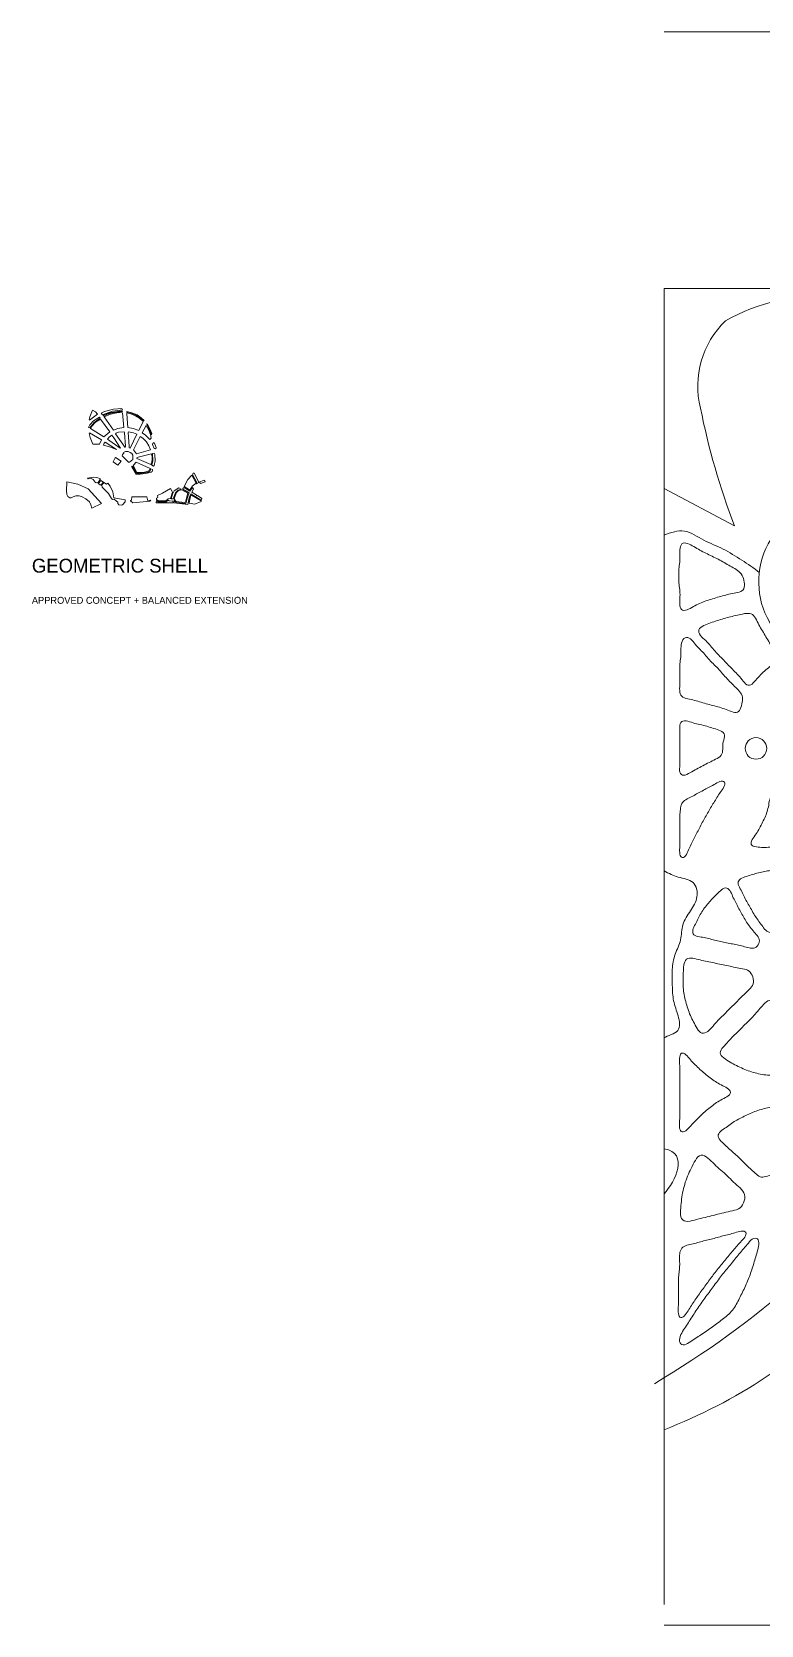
# Model space of a CAD drawing. Header units: inches. Extents: x 36 to 189, y -75 to 56.
# Drawn here: x 128 to 149.05, y -74.69 to -28.69 of the extents above; entities that cross this region are included whole.
import ezdxf

# ---------------------------------------------------------------- set-up
doc = ezdxf.new("R2010")
doc.units = ezdxf.units.IN
for name, color, linetype, lineweight in [('01_ORIGINAL_CAD', 7, 'Continuous', 20), ('10_EXTENSION_MASSES', 7, 'Continuous', 15), ('11_NODAL_COURTS', 7, 'Continuous', 15), ('12_OPTION_LABEL', 7, 'Continuous', 15), ('13_CONCEPT_ICON', 7, 'Continuous', 15), ('15_NEIGHBOURHOOD_CIRCULATION', 7, 'Continuous', 13)]:
    doc.layers.add(name, color=color, linetype=linetype, lineweight=lineweight)

# ---------------------------------------------------------------- blocks, each defined once
blk = doc.blocks.new('OPTION_06_WAVES')
at = {"layer": '01_ORIGINAL_CAD'}
blk.add_line((71.442, 17.312), (36.248, 17.312), dxfattribs=at)
blk = doc.blocks.new('CONCEPT_ICON_08_GEOMETRIC_SHELL')
at = {"layer": '13_CONCEPT_ICON'}
for points in [[(51.07, 45.43), (52.22, 45.53), (52.29, 45.32), (50.93, 45.16), (49.58, 44.68), (49.41, 44.88), (49.82, 45.1)], [(49.14, 44.35), (49.24, 44.22), (48.43, 43.62), (47.85, 42.9), (47.68, 42.93), (47.87, 43.31), (48.36, 43.84)], [(48.23, 45.29), (48.61, 45.07), (48.87, 44.75), (47.8, 43.93), (47.76, 44.04), (47.84, 44.39)], [(49.3, 44.09), (50.55, 42.35), (49.73, 41.67), (47.95, 42.79), (48.13, 43.12), (48.63, 43.65)], [(51.89, 45.18), (52.25, 45.18), (52.29, 45.11), (50.93, 44.95), (50.23, 44.73), (49.73, 44.49), (49.64, 44.53), (49.74, 44.65), (50.51, 44.94)], [(51.76, 44.97), (52.29, 44.94), (52.46, 42.93), (51.67, 42.8), (51.05, 42.58), (49.78, 44.4), (50.64, 44.75)], [(52.9, 44.92), (53.42, 44.81), (54.06, 44.54), (54.61, 44.19), (55.08, 43.77), (54.5, 42.53), (53.72, 42.8), (53.02, 42.93), (52.86, 44.78)], [(52.87, 45.1), (53.58, 44.94), (54.27, 44.65), (54.85, 44.25), (55.22, 43.88), (55.11, 43.88), (54.74, 44.22), (54.17, 44.6), (53.24, 44.97), (52.87, 45.03)], [(55.54, 43.42), (55.67, 43.37), (56.02, 42.75), (56.26, 42.11), (56.24, 41.92), (55.99, 42.58)], [(47.82, 42.23), (49.44, 41.25), (49.14, 40.65), (48.27, 40.69), (47.9, 41.58), (47.76, 42.14)], [(50.82, 41.88), (51.11, 41.54), (52.04, 40.14), (51.95, 40.14), (50.23, 41.34), (50.46, 41.64)], [(51.74, 42.29), (52.51, 42.37), (52.54, 42.21), (52.7, 40.39), (52.66, 40.2), (51.35, 42.09), (51.42, 42.18)], [(53.09, 42.37), (53.77, 42.23), (54.24, 42.03), (53.33, 40.12), (53.21, 40.17), (53.18, 40.4), (53.05, 42.25)], [(54.71, 41.72), (55.07, 41.48), (55.54, 40.98), (55.89, 40.45), (56.1, 39.88), (54.18, 39.34), (53.79, 39.91)], [(55.49, 43.2), (55.88, 42.57), (56.1, 41.98), (56.18, 41.51), (56.01, 41.31), (55.41, 41.91), (54.96, 42.23)], [(49.92, 40.95), (50.72, 40.46), (51.48, 39.93), (50.52, 40.33), (49.7, 40.54), (49.78, 40.82)], [(52.7, 39.66), (53.08, 39.66), (53.35, 39.55), (53.55, 39.4), (53.69, 39.16), (53.69, 38.6), (53.25, 38.24), (53.1, 38.24), (52.26, 39.09), (52.31, 39.26), (52.49, 39.45), (52.44, 39.53)], [(56.22, 39.36), (56.31, 38.97), (56.32, 38.53), (56.24, 38.02), (56.14, 37.89), (54.25, 38.72), (54.25, 38.83), (54.42, 38.91)], [(56.51, 37.7), (56.29, 37.81), (56.43, 38.41), (56.37, 39.42), (56.59, 39.47), (56.69, 39.27), (56.71, 38.42), (56.58, 37.75)], [(56.58, 40.92), (56.87, 40.2), (56.87, 40.14), (56.72, 40.04), (56.61, 40.06), (56.39, 40.62), (56.42, 40.77)], [(51.36, 38.85), (52.1, 38.34), (51.65, 37.83), (51.04, 38.26), (51.27, 38.81)], [(53.67, 37.7), (54.14, 36.79), (54.31, 36.68), (54.96, 36.71), (55.78, 36.87), (56.03, 37.06), (56.15, 37.32), (56.35, 37.24), (56.37, 37.13), (56.32, 36.97), (56.17, 36.87), (55.48, 36.68), (54.71, 36.57), (54.14, 36.57), (53.56, 37.61), (53.56, 37.67)], [(54.14, 38.21), (56.03, 37.38), (55.92, 37.1), (55.74, 36.98), (55.16, 36.84), (54.25, 36.82), (53.8, 37.69), (53.8, 37.81)], [(48.13, 31.96), (47.99, 32.43), (47.78, 32.81), (47.32, 33.24), (46.79, 33.53), (46.39, 33.64), (45.93, 33.64), (45.56, 33.53), (45.29, 33.37), (45.14, 33.37), (44.86, 33.55), (44.73, 33.82), (44.67, 34.33), (44.72, 35.56), (46.2, 35.25), (47.6, 34.6), (49.45, 32.6)], [(49.31, 35.97), (49, 35.47), (48.72, 35.42), (48.55, 35.51), (48.3, 35.87), (47.92, 36.03), (47.6, 35.95), (47.51, 36.03), (48.28, 36.17), (48.81, 36.12)], [(49.35, 35.71), (50.12, 35.23), (50.28, 35.35), (50.61, 34.95), (50.97, 34.21), (51.12, 33.37), (52.64, 33.09), (52.64, 32.84), (52.3, 32.44), (52.14, 32.36), (51.81, 32.41), (51.66, 32.62), (51.66, 32.78), (51.49, 32.94), (51.14, 33.19), (50.93, 33.16), (50.81, 33.26), (50.38, 33.96), (49.53, 34.84), (49.5, 35.13), (49.74, 35.41), (49.67, 35.44), (49.35, 35.09), (49, 35.31)], [(59.93, 34.75), (60.25, 34.56), (59.86, 34.43), (59.51, 34.07), (59.2, 33.22), (58.93, 33.25), (59.09, 33.85), (59.33, 34.33)], [(61.95, 34.53), (61.71, 34.14), (62.3, 33.79), (62.38, 33.63), (62.5, 33.67), (63.09, 33.3), (63.04, 33.12), (62.9, 33.12), (61.59, 33.9), (61.34, 33.35), (61.19, 32.45), (59.25, 32.69), (59.31, 33.05), (59.44, 32.85), (59.58, 32.76), (60.92, 32.61), (61.11, 33.42), (61.34, 34.04), (60.51, 34.54), (60.49, 34.62), (60.66, 34.78), (61.46, 34.3), (61.83, 34.8)], [(61.72, 36.44), (62.29, 35.37), (61.77, 34.98), (61.78, 34.9), (61.47, 34.49), (61.39, 34.46), (60.68, 34.92), (61.18, 35.86)], [(61.91, 36.74), (62.03, 36.72), (62.67, 35.51), (63.46, 35.77), (63.52, 35.53), (62.9, 35.3), (62.77, 35.5), (62.37, 35.29), (62.46, 35.39), (61.82, 36.54)], [(55.6, 33.51), (55.74, 32.95), (56.14, 33.07), (55.99, 32.9), (53.69, 32.71), (53.36, 32.95), (53.36, 33.03), (53.51, 33.06), (53.55, 33.51)], [(58.51, 33.04), (58.65, 32.95), (59.12, 32.92), (59.17, 32.71), (56.89, 32.71), (56.92, 33), (57.13, 32.84), (58.23, 32.84)], [(59.03, 34.22), (59.11, 34.13), (58.82, 33.28), (58.48, 33.22), (58.19, 32.95), (57.17, 32.95), (56.91, 33.16), (56.91, 33.33), (57.1, 33.42), (57.04, 33.7), (57.75, 34), (58.8, 34.62)], [(60.35, 34.48), (61.18, 34.01), (60.87, 32.79), (60.74, 32.74), (59.59, 32.87), (59.33, 33.17), (59.43, 33.66), (59.65, 34.09), (59.9, 34.35)], [(61.67, 33.73), (62.99, 32.95), (62.99, 32.87), (62.12, 32.53), (61.36, 32.66), (61.48, 33.39), (61.58, 33.69)]]:
    blk.add_lwpolyline(points, close=True, dxfattribs=at)
blk = doc.blocks.new('OPTION_08_GEOMETRIC_SHELL')
at = {"layer": '13_CONCEPT_ICON', "xscale": 0.2122713519913347, "yscale": 0.2122713519913347, "zscale": 0.2122713519913347}
blk.add_blockref('CONCEPT_ICON_08_GEOMETRIC_SHELL', (64.517, 42.775), dxfattribs=at)
at = {"layer": '12_OPTION_LABEL'}
for s, height, p in [('GEOMETRIC SHELL', 0.4, (73, 47.7)), ('APPROVED CONCEPT + BALANCED EXTENSION', 0.2, (73, 46.8))]:
    blk.add_text(s, height=height, dxfattribs=at).set_placement(p)
blk = doc.blocks.new('OPTION_09_LOTUS')
at = {"layer": '01_ORIGINAL_CAD'}
for p, q in [((36.248, 17.906), (36.248, 55.9)), ((36.248, 55.9), (71.442, 55.9)), ((71.442, 17.312), (36.248, 17.312))]:
    blk.add_line(p, q, dxfattribs=at)
blk.add_lwpolyline([(38.284, 49.049), (36.248, 50.129)], dxfattribs=at)
blk.add_lwpolyline([(53.65, 30.945), (50.4, 30.004), (48.095, 29.84), (45.427, 29.473), (42.376, 26.597), (41.758, 26.597, -0.10797), (36.248, 22.954)], format="xyb", dxfattribs=at)
for centre, radius, start, end in [((40.658, 50.423), 5.252, 85.2142, 120.0956), ((39.813, 53.089), 2.593, 133.6015, 194.2753), ((57.911, 56.571), 21.019, 191.3089, 200.9684), ((41.312, 47.434), 2.33, 105.2161, 220.7715), ((22.02, 47.825), 27.364, 300.648, 321.9453)]:
    blk.add_arc(centre, radius, start, end, dxfattribs=at)
at = {"layer": '10_EXTENSION_MASSES'}
for points, knots in [([(36.912, 46.624), (36.85, 46.603), (36.788, 46.6), (36.752, 46.633), (36.716, 46.666), (36.705, 46.734), (36.703, 46.804), (36.701, 46.874), (36.708, 46.944), (36.709, 47.012), (36.711, 47.08), (36.707, 47.145), (36.7, 47.209), (36.693, 47.274), (36.682, 47.339), (36.677, 47.405), (36.671, 47.471), (36.671, 47.538), (36.671, 47.604), (36.671, 47.671), (36.672, 47.738), (36.678, 47.804), (36.684, 47.869), (36.695, 47.934), (36.702, 47.999), (36.708, 48.063), (36.709, 48.129), (36.707, 48.198), (36.705, 48.266), (36.7, 48.339), (36.711, 48.405), (36.722, 48.47), (36.75, 48.529), (36.796, 48.549), (36.843, 48.569), (36.908, 48.551), (36.971, 48.524), (37.034, 48.496), (37.095, 48.46), (37.153, 48.426), (37.211, 48.391), (37.266, 48.358), (37.324, 48.327), (37.382, 48.296), (37.442, 48.268), (37.501, 48.238), (37.561, 48.209), (37.62, 48.179), (37.68, 48.15), (37.739, 48.121), (37.799, 48.093), (37.857, 48.062), (37.915, 48.031), (37.972, 47.997), (38.029, 47.964), (38.086, 47.93), (38.143, 47.898), (38.201, 47.866), (38.259, 47.834), (38.319, 47.802), (38.371, 47.763), (38.423, 47.724), (38.467, 47.677), (38.5, 47.62), (38.532, 47.563), (38.551, 47.496), (38.562, 47.426), (38.573, 47.357), (38.576, 47.286), (38.552, 47.235), (38.528, 47.184), (38.478, 47.153), (38.418, 47.134), (38.357, 47.115), (38.287, 47.108), (38.22, 47.096), (38.154, 47.084), (38.091, 47.069), (38.028, 47.052), (37.965, 47.036), (37.902, 47.02), (37.839, 47.001), (37.775, 46.982), (37.712, 46.962), (37.649, 46.942), (37.585, 46.922), (37.521, 46.903), (37.458, 46.882), (37.395, 46.86), (37.334, 46.836), (37.274, 46.809), (37.215, 46.783), (37.157, 46.753), (37.096, 46.719), (37.036, 46.685), (36.974, 46.646), (36.912, 46.624)], [0, 0, 0, 0, 0.03125, 0.03125, 0.03125, 0.0625, 0.0625, 0.0625, 0.09375, 0.09375, 0.09375, 0.125, 0.125, 0.125, 0.15625, 0.15625, 0.15625, 0.1875, 0.1875, 0.1875, 0.21875, 0.21875, 0.21875, 0.25, 0.25, 0.25, 0.28125, 0.28125, 0.28125, 0.3125, 0.3125, 0.3125, 0.34375, 0.34375, 0.34375, 0.375, 0.375, 0.375, 0.40625, 0.40625, 0.40625, 0.4375, 0.4375, 0.4375, 0.46875, 0.46875, 0.46875, 0.5, 0.5, 0.5, 0.53125, 0.53125, 0.53125, 0.5625, 0.5625, 0.5625, 0.59375, 0.59375, 0.59375, 0.625, 0.625, 0.625, 0.65625, 0.65625, 0.65625, 0.6875, 0.6875, 0.6875, 0.71875, 0.71875, 0.71875, 0.75, 0.75, 0.75, 0.78125, 0.78125, 0.78125, 0.8125, 0.8125, 0.8125, 0.84375, 0.84375, 0.84375, 0.875, 0.875, 0.875, 0.90625, 0.90625, 0.90625, 0.9375, 0.9375, 0.9375, 0.96875, 0.96875, 0.96875, 1, 1, 1, 1]), ([(37.273, 45.928), (37.243, 45.983), (37.242, 46.041), (37.275, 46.087), (37.309, 46.133), (37.377, 46.166), (37.443, 46.194), (37.51, 46.221), (37.575, 46.243), (37.639, 46.265), (37.702, 46.287), (37.764, 46.309), (37.828, 46.33), (37.892, 46.351), (37.957, 46.369), (38.023, 46.387), (38.088, 46.405), (38.153, 46.422), (38.219, 46.437), (38.284, 46.452), (38.349, 46.466), (38.416, 46.482), (38.483, 46.497), (38.552, 46.515), (38.618, 46.522), (38.685, 46.528), (38.749, 46.524), (38.799, 46.491), (38.849, 46.458), (38.884, 46.396), (38.917, 46.334), (38.949, 46.272), (38.979, 46.209), (39.012, 46.149), (39.045, 46.089), (39.08, 46.032), (39.115, 45.975), (39.149, 45.917), (39.183, 45.859), (39.217, 45.801), (39.252, 45.742), (39.286, 45.685), (39.323, 45.627), (39.359, 45.57), (39.398, 45.513), (39.432, 45.453), (39.466, 45.392), (39.495, 45.327), (39.495, 45.265), (39.495, 45.202), (39.465, 45.142), (39.421, 45.091), (39.377, 45.039), (39.319, 44.997), (39.265, 44.954), (39.21, 44.911), (39.159, 44.867), (39.11, 44.821), (39.061, 44.775), (39.013, 44.728), (38.966, 44.674), (38.919, 44.621), (38.873, 44.561), (38.825, 44.515), (38.777, 44.469), (38.727, 44.436), (38.678, 44.447), (38.628, 44.458), (38.58, 44.512), (38.534, 44.567), (38.488, 44.622), (38.444, 44.678), (38.399, 44.73), (38.353, 44.781), (38.304, 44.828), (38.256, 44.876), (38.208, 44.925), (38.161, 44.974), (38.113, 45.023), (38.065, 45.073), (38.018, 45.122), (37.97, 45.171), (37.923, 45.221), (37.875, 45.27), (37.827, 45.318), (37.779, 45.367), (37.731, 45.416), (37.686, 45.468), (37.641, 45.519), (37.6, 45.573), (37.556, 45.624), (37.512, 45.675), (37.465, 45.723), (37.413, 45.773), (37.36, 45.822), (37.302, 45.873), (37.273, 45.928)], [0, 0, 0, 0, 0.03125, 0.03125, 0.03125, 0.0625, 0.0625, 0.0625, 0.09375, 0.09375, 0.09375, 0.125, 0.125, 0.125, 0.15625, 0.15625, 0.15625, 0.1875, 0.1875, 0.1875, 0.21875, 0.21875, 0.21875, 0.25, 0.25, 0.25, 0.28125, 0.28125, 0.28125, 0.3125, 0.3125, 0.3125, 0.34375, 0.34375, 0.34375, 0.375, 0.375, 0.375, 0.40625, 0.40625, 0.40625, 0.4375, 0.4375, 0.4375, 0.46875, 0.46875, 0.46875, 0.5, 0.5, 0.5, 0.53125, 0.53125, 0.53125, 0.5625, 0.5625, 0.5625, 0.59375, 0.59375, 0.59375, 0.625, 0.625, 0.625, 0.65625, 0.65625, 0.65625, 0.6875, 0.6875, 0.6875, 0.71875, 0.71875, 0.71875, 0.75, 0.75, 0.75, 0.78125, 0.78125, 0.78125, 0.8125, 0.8125, 0.8125, 0.84375, 0.84375, 0.84375, 0.875, 0.875, 0.875, 0.90625, 0.90625, 0.90625, 0.9375, 0.9375, 0.9375, 0.96875, 0.96875, 0.96875, 1, 1, 1, 1]), ([(36.753, 45.667), (36.77, 45.734), (36.809, 45.797), (36.858, 45.82), (36.907, 45.843), (36.966, 45.826), (37.017, 45.787), (37.067, 45.747), (37.107, 45.685), (37.151, 45.63), (37.195, 45.575), (37.241, 45.528), (37.288, 45.481), (37.335, 45.433), (37.382, 45.385), (37.426, 45.335), (37.471, 45.285), (37.512, 45.232), (37.557, 45.182), (37.601, 45.133), (37.65, 45.085), (37.698, 45.038), (37.747, 44.991), (37.795, 44.945), (37.841, 44.895), (37.886, 44.846), (37.928, 44.794), (37.972, 44.743), (38.015, 44.692), (38.06, 44.643), (38.107, 44.594), (38.154, 44.546), (38.202, 44.5), (38.251, 44.452), (38.299, 44.405), (38.347, 44.357), (38.394, 44.307), (38.44, 44.256), (38.484, 44.204), (38.504, 44.147), (38.524, 44.09), (38.519, 44.028), (38.508, 43.96), (38.496, 43.892), (38.478, 43.818), (38.45, 43.761), (38.422, 43.704), (38.384, 43.665), (38.331, 43.659), (38.277, 43.653), (38.208, 43.679), (38.142, 43.706), (38.075, 43.732), (38.011, 43.757), (37.948, 43.78), (37.884, 43.802), (37.821, 43.822), (37.757, 43.839), (37.692, 43.856), (37.627, 43.871), (37.563, 43.888), (37.498, 43.905), (37.434, 43.923), (37.37, 43.943), (37.307, 43.962), (37.243, 43.982), (37.179, 43.999), (37.114, 44.017), (37.049, 44.032), (36.982, 44.045), (36.914, 44.059), (36.844, 44.07), (36.794, 44.103), (36.745, 44.135), (36.716, 44.187), (36.705, 44.25), (36.694, 44.313), (36.701, 44.386), (36.704, 44.456), (36.707, 44.525), (36.708, 44.592), (36.708, 44.659), (36.707, 44.726), (36.707, 44.793), (36.705, 44.861), (36.704, 44.928), (36.703, 44.996), (36.708, 45.063), (36.712, 45.13), (36.722, 45.195), (36.729, 45.261), (36.735, 45.327), (36.738, 45.393), (36.738, 45.461), (36.738, 45.53), (36.735, 45.601), (36.753, 45.667)], [0, 0, 0, 0, 0.03125, 0.03125, 0.03125, 0.0625, 0.0625, 0.0625, 0.09375, 0.09375, 0.09375, 0.125, 0.125, 0.125, 0.15625, 0.15625, 0.15625, 0.1875, 0.1875, 0.1875, 0.21875, 0.21875, 0.21875, 0.25, 0.25, 0.25, 0.28125, 0.28125, 0.28125, 0.3125, 0.3125, 0.3125, 0.34375, 0.34375, 0.34375, 0.375, 0.375, 0.375, 0.40625, 0.40625, 0.40625, 0.4375, 0.4375, 0.4375, 0.46875, 0.46875, 0.46875, 0.5, 0.5, 0.5, 0.53125, 0.53125, 0.53125, 0.5625, 0.5625, 0.5625, 0.59375, 0.59375, 0.59375, 0.625, 0.625, 0.625, 0.65625, 0.65625, 0.65625, 0.6875, 0.6875, 0.6875, 0.71875, 0.71875, 0.71875, 0.75, 0.75, 0.75, 0.78125, 0.78125, 0.78125, 0.8125, 0.8125, 0.8125, 0.84375, 0.84375, 0.84375, 0.875, 0.875, 0.875, 0.90625, 0.90625, 0.90625, 0.9375, 0.9375, 0.9375, 0.96875, 0.96875, 0.96875, 1, 1, 1, 1]), ([(37.008, 41.925), (36.943, 41.889), (36.873, 41.851), (36.818, 41.849), (36.763, 41.847), (36.724, 41.881), (36.708, 41.938), (36.691, 41.996), (36.699, 42.076), (36.703, 42.149), (36.706, 42.223), (36.707, 42.29), (36.706, 42.358), (36.706, 42.425), (36.706, 42.494), (36.705, 42.562), (36.705, 42.631), (36.705, 42.7), (36.706, 42.768), (36.706, 42.837), (36.708, 42.904), (36.706, 42.973), (36.705, 43.042), (36.702, 43.112), (36.7, 43.185), (36.699, 43.258), (36.7, 43.334), (36.73, 43.376), (36.761, 43.418), (36.821, 43.426), (36.887, 43.417), (36.952, 43.408), (37.023, 43.383), (37.09, 43.362), (37.157, 43.342), (37.221, 43.327), (37.286, 43.312), (37.351, 43.297), (37.417, 43.282), (37.482, 43.263), (37.546, 43.244), (37.61, 43.221), (37.678, 43.201), (37.747, 43.181), (37.82, 43.164), (37.88, 43.135), (37.939, 43.106), (37.984, 43.065), (37.992, 43.01), (38, 42.955), (37.971, 42.885), (37.958, 42.815), (37.944, 42.745), (37.946, 42.673), (37.943, 42.606), (37.94, 42.538), (37.932, 42.474), (37.896, 42.426), (37.861, 42.377), (37.798, 42.345), (37.735, 42.313), (37.673, 42.281), (37.611, 42.249), (37.55, 42.218), (37.489, 42.187), (37.427, 42.157), (37.367, 42.125), (37.307, 42.094), (37.248, 42.061), (37.19, 42.028), (37.131, 41.995), (37.072, 41.961), (37.008, 41.925)], [0, 0, 0, 0, 0.041667, 0.041667, 0.041667, 0.083333, 0.083333, 0.083333, 0.125, 0.125, 0.125, 0.166667, 0.166667, 0.166667, 0.208333, 0.208333, 0.208333, 0.25, 0.25, 0.25, 0.291667, 0.291667, 0.291667, 0.333333, 0.333333, 0.333333, 0.375, 0.375, 0.375, 0.416667, 0.416667, 0.416667, 0.458333, 0.458333, 0.458333, 0.5, 0.5, 0.5, 0.541667, 0.541667, 0.541667, 0.583333, 0.583333, 0.583333, 0.625, 0.625, 0.625, 0.666667, 0.666667, 0.666667, 0.708333, 0.708333, 0.708333, 0.75, 0.75, 0.75, 0.791667, 0.791667, 0.791667, 0.833333, 0.833333, 0.833333, 0.875, 0.875, 0.875, 0.916667, 0.916667, 0.916667, 0.958333, 0.958333, 0.958333, 1, 1, 1, 1]), ([(36.843, 39.497), (36.805, 39.466), (36.759, 39.465), (36.732, 39.499), (36.706, 39.532), (36.7, 39.599), (36.699, 39.663), (36.698, 39.727), (36.702, 39.788), (36.704, 39.847), (36.706, 39.906), (36.705, 39.964), (36.705, 40.023), (36.704, 40.081), (36.704, 40.14), (36.704, 40.199), (36.705, 40.259), (36.705, 40.318), (36.705, 40.377), (36.704, 40.436), (36.704, 40.495), (36.704, 40.553), (36.704, 40.612), (36.705, 40.671), (36.708, 40.729), (36.712, 40.788), (36.718, 40.847), (36.728, 40.905), (36.737, 40.964), (36.75, 41.021), (36.782, 41.064), (36.813, 41.107), (36.864, 41.136), (36.917, 41.164), (36.969, 41.191), (37.023, 41.217), (37.075, 41.245), (37.127, 41.274), (37.177, 41.305), (37.228, 41.333), (37.279, 41.361), (37.332, 41.387), (37.383, 41.415), (37.435, 41.443), (37.484, 41.472), (37.535, 41.499), (37.586, 41.526), (37.638, 41.55), (37.692, 41.58), (37.746, 41.61), (37.802, 41.646), (37.858, 41.665), (37.913, 41.683), (37.969, 41.683), (37.99, 41.654), (38.012, 41.625), (38, 41.567), (37.974, 41.512), (37.948, 41.457), (37.909, 41.406), (37.873, 41.356), (37.838, 41.306), (37.807, 41.257), (37.776, 41.208), (37.746, 41.158), (37.715, 41.108), (37.684, 41.058), (37.654, 41.007), (37.624, 40.956), (37.594, 40.905), (37.565, 40.854), (37.535, 40.803), (37.506, 40.752), (37.476, 40.701), (37.446, 40.65), (37.417, 40.599), (37.388, 40.547), (37.36, 40.495), (37.333, 40.443), (37.305, 40.391), (37.278, 40.339), (37.25, 40.287), (37.222, 40.235), (37.195, 40.183), (37.167, 40.131), (37.14, 40.078), (37.113, 40.026), (37.086, 39.973), (37.06, 39.921), (37.034, 39.869), (37.01, 39.815), (36.986, 39.762), (36.963, 39.708), (36.936, 39.65), (36.91, 39.591), (36.881, 39.529), (36.843, 39.497)], [0, 0, 0, 0, 0.03125, 0.03125, 0.03125, 0.0625, 0.0625, 0.0625, 0.09375, 0.09375, 0.09375, 0.125, 0.125, 0.125, 0.15625, 0.15625, 0.15625, 0.1875, 0.1875, 0.1875, 0.21875, 0.21875, 0.21875, 0.25, 0.25, 0.25, 0.28125, 0.28125, 0.28125, 0.3125, 0.3125, 0.3125, 0.34375, 0.34375, 0.34375, 0.375, 0.375, 0.375, 0.40625, 0.40625, 0.40625, 0.4375, 0.4375, 0.4375, 0.46875, 0.46875, 0.46875, 0.5, 0.5, 0.5, 0.53125, 0.53125, 0.53125, 0.5625, 0.5625, 0.5625, 0.59375, 0.59375, 0.59375, 0.625, 0.625, 0.625, 0.65625, 0.65625, 0.65625, 0.6875, 0.6875, 0.6875, 0.71875, 0.71875, 0.71875, 0.75, 0.75, 0.75, 0.78125, 0.78125, 0.78125, 0.8125, 0.8125, 0.8125, 0.84375, 0.84375, 0.84375, 0.875, 0.875, 0.875, 0.90625, 0.90625, 0.90625, 0.9375, 0.9375, 0.9375, 0.96875, 0.96875, 0.96875, 1, 1, 1, 1]), ([(38.964, 39.777), (38.896, 39.785), (38.824, 39.794), (38.788, 39.822), (38.752, 39.85), (38.751, 39.899), (38.774, 39.951), (38.797, 40.004), (38.844, 40.061), (38.882, 40.117), (38.921, 40.172), (38.951, 40.226), (38.981, 40.281), (39.011, 40.336), (39.04, 40.392), (39.07, 40.449), (39.1, 40.506), (39.13, 40.563), (39.156, 40.622), (39.182, 40.681), (39.204, 40.741), (39.222, 40.802), (39.241, 40.862), (39.257, 40.923), (39.269, 40.989), (39.281, 41.056), (39.29, 41.128), (39.315, 41.181), (39.341, 41.235), (39.382, 41.269), (39.427, 41.26), (39.471, 41.251), (39.518, 41.199), (39.563, 41.148), (39.608, 41.096), (39.651, 41.045), (39.695, 40.998), (39.739, 40.95), (39.784, 40.906), (39.831, 40.863), (39.878, 40.82), (39.926, 40.778), (39.976, 40.739), (40.026, 40.699), (40.078, 40.663), (40.132, 40.629), (40.185, 40.595), (40.241, 40.565), (40.297, 40.535), (40.354, 40.505), (40.411, 40.476), (40.469, 40.447), (40.526, 40.418), (40.582, 40.39), (40.641, 40.366), (40.7, 40.343), (40.76, 40.323), (40.827, 40.305), (40.893, 40.286), (40.965, 40.268), (41.004, 40.234), (41.043, 40.2), (41.049, 40.15), (41.018, 40.109), (40.988, 40.068), (40.92, 40.036), (40.855, 40.011), (40.791, 39.985), (40.728, 39.967), (40.667, 39.948), (40.605, 39.929), (40.545, 39.91), (40.484, 39.895), (40.423, 39.879), (40.361, 39.867), (40.298, 39.857), (40.236, 39.847), (40.173, 39.838), (40.11, 39.832), (40.047, 39.826), (39.983, 39.823), (39.92, 39.816), (39.857, 39.809), (39.795, 39.8), (39.731, 39.796), (39.668, 39.792), (39.603, 39.795), (39.539, 39.793), (39.474, 39.792), (39.411, 39.787), (39.348, 39.78), (39.285, 39.773), (39.223, 39.763), (39.16, 39.762), (39.097, 39.761), (39.032, 39.769), (38.964, 39.777)], [0, 0, 0, 0, 0.03125, 0.03125, 0.03125, 0.0625, 0.0625, 0.0625, 0.09375, 0.09375, 0.09375, 0.125, 0.125, 0.125, 0.15625, 0.15625, 0.15625, 0.1875, 0.1875, 0.1875, 0.21875, 0.21875, 0.21875, 0.25, 0.25, 0.25, 0.28125, 0.28125, 0.28125, 0.3125, 0.3125, 0.3125, 0.34375, 0.34375, 0.34375, 0.375, 0.375, 0.375, 0.40625, 0.40625, 0.40625, 0.4375, 0.4375, 0.4375, 0.46875, 0.46875, 0.46875, 0.5, 0.5, 0.5, 0.53125, 0.53125, 0.53125, 0.5625, 0.5625, 0.5625, 0.59375, 0.59375, 0.59375, 0.625, 0.625, 0.625, 0.65625, 0.65625, 0.65625, 0.6875, 0.6875, 0.6875, 0.71875, 0.71875, 0.71875, 0.75, 0.75, 0.75, 0.78125, 0.78125, 0.78125, 0.8125, 0.8125, 0.8125, 0.84375, 0.84375, 0.84375, 0.875, 0.875, 0.875, 0.90625, 0.90625, 0.90625, 0.9375, 0.9375, 0.9375, 0.96875, 0.96875, 0.96875, 1, 1, 1, 1]), ([(38.536, 38.408), (38.509, 38.463), (38.481, 38.517), (38.45, 38.573), (38.419, 38.629), (38.386, 38.687), (38.385, 38.737), (38.383, 38.787), (38.413, 38.828), (38.46, 38.859), (38.507, 38.89), (38.57, 38.909), (38.63, 38.928), (38.69, 38.948), (38.746, 38.967), (38.803, 38.984), (38.86, 39.001), (38.917, 39.017), (38.975, 39.032), (39.033, 39.047), (39.092, 39.06), (39.15, 39.072), (39.209, 39.083), (39.267, 39.093), (39.327, 39.101), (39.386, 39.108), (39.446, 39.113), (39.505, 39.12), (39.565, 39.126), (39.623, 39.135), (39.682, 39.141), (39.741, 39.148), (39.801, 39.153), (39.864, 39.152), (39.927, 39.151), (39.994, 39.146), (40.048, 39.126), (40.102, 39.106), (40.143, 39.072), (40.149, 39.026), (40.154, 38.981), (40.124, 38.923), (40.092, 38.868), (40.061, 38.813), (40.027, 38.76), (39.999, 38.707), (39.97, 38.654), (39.946, 38.599), (39.923, 38.545), (39.899, 38.49), (39.877, 38.435), (39.855, 38.378), (39.834, 38.322), (39.815, 38.264), (39.796, 38.207), (39.778, 38.149), (39.761, 38.091), (39.745, 38.034), (39.729, 37.976), (39.714, 37.919), (39.701, 37.861), (39.689, 37.802), (39.679, 37.743), (39.672, 37.683), (39.664, 37.622), (39.66, 37.559), (39.64, 37.508), (39.621, 37.456), (39.586, 37.416), (39.536, 37.382), (39.487, 37.349), (39.424, 37.322), (39.367, 37.314), (39.311, 37.306), (39.26, 37.315), (39.216, 37.347), (39.171, 37.378), (39.133, 37.43), (39.096, 37.48), (39.059, 37.531), (39.023, 37.579), (38.987, 37.628), (38.952, 37.676), (38.917, 37.726), (38.884, 37.776), (38.851, 37.827), (38.82, 37.878), (38.791, 37.931), (38.761, 37.983), (38.733, 38.037), (38.703, 38.089), (38.673, 38.142), (38.641, 38.193), (38.613, 38.246), (38.586, 38.299), (38.562, 38.354), (38.536, 38.408)], [0, 0, 0, 0, 0.03125, 0.03125, 0.03125, 0.0625, 0.0625, 0.0625, 0.09375, 0.09375, 0.09375, 0.125, 0.125, 0.125, 0.15625, 0.15625, 0.15625, 0.1875, 0.1875, 0.1875, 0.21875, 0.21875, 0.21875, 0.25, 0.25, 0.25, 0.28125, 0.28125, 0.28125, 0.3125, 0.3125, 0.3125, 0.34375, 0.34375, 0.34375, 0.375, 0.375, 0.375, 0.40625, 0.40625, 0.40625, 0.4375, 0.4375, 0.4375, 0.46875, 0.46875, 0.46875, 0.5, 0.5, 0.5, 0.53125, 0.53125, 0.53125, 0.5625, 0.5625, 0.5625, 0.59375, 0.59375, 0.59375, 0.625, 0.625, 0.625, 0.65625, 0.65625, 0.65625, 0.6875, 0.6875, 0.6875, 0.71875, 0.71875, 0.71875, 0.75, 0.75, 0.75, 0.78125, 0.78125, 0.78125, 0.8125, 0.8125, 0.8125, 0.84375, 0.84375, 0.84375, 0.875, 0.875, 0.875, 0.90625, 0.90625, 0.90625, 0.9375, 0.9375, 0.9375, 0.96875, 0.96875, 0.96875, 1, 1, 1, 1]), ([(37.143, 37.223), (37.098, 37.248), (37.074, 37.29), (37.075, 37.341), (37.077, 37.392), (37.104, 37.452), (37.132, 37.509), (37.16, 37.565), (37.188, 37.618), (37.214, 37.672), (37.24, 37.725), (37.265, 37.779), (37.295, 37.831), (37.324, 37.883), (37.357, 37.934), (37.392, 37.982), (37.427, 38.03), (37.464, 38.077), (37.502, 38.123), (37.54, 38.169), (37.579, 38.215), (37.618, 38.259), (37.658, 38.302), (37.699, 38.342), (37.741, 38.384), (37.783, 38.426), (37.827, 38.469), (37.875, 38.51), (37.922, 38.552), (37.974, 38.592), (38.023, 38.596), (38.071, 38.6), (38.115, 38.569), (38.148, 38.522), (38.181, 38.475), (38.204, 38.413), (38.229, 38.355), (38.254, 38.298), (38.282, 38.246), (38.309, 38.193), (38.336, 38.141), (38.362, 38.088), (38.39, 38.036), (38.418, 37.983), (38.448, 37.932), (38.476, 37.88), (38.505, 37.828), (38.533, 37.776), (38.563, 37.724), (38.593, 37.673), (38.624, 37.622), (38.657, 37.572), (38.69, 37.522), (38.724, 37.473), (38.76, 37.426), (38.797, 37.38), (38.836, 37.335), (38.878, 37.29), (38.92, 37.245), (38.966, 37.199), (38.987, 37.148), (39.009, 37.097), (39.007, 37.04), (38.985, 36.988), (38.962, 36.936), (38.919, 36.889), (38.869, 36.869), (38.819, 36.849), (38.762, 36.856), (38.704, 36.868), (38.646, 36.88), (38.587, 36.897), (38.529, 36.911), (38.471, 36.926), (38.414, 36.939), (38.356, 36.951), (38.299, 36.963), (38.241, 36.975), (38.183, 36.987), (38.125, 36.999), (38.067, 37.011), (38.01, 37.023), (37.952, 37.036), (37.895, 37.049), (37.837, 37.062), (37.779, 37.075), (37.721, 37.087), (37.664, 37.101), (37.607, 37.114), (37.55, 37.13), (37.493, 37.143), (37.436, 37.157), (37.378, 37.168), (37.316, 37.178), (37.255, 37.188), (37.189, 37.197), (37.143, 37.223)], [0, 0, 0, 0, 0.03125, 0.03125, 0.03125, 0.0625, 0.0625, 0.0625, 0.09375, 0.09375, 0.09375, 0.125, 0.125, 0.125, 0.15625, 0.15625, 0.15625, 0.1875, 0.1875, 0.1875, 0.21875, 0.21875, 0.21875, 0.25, 0.25, 0.25, 0.28125, 0.28125, 0.28125, 0.3125, 0.3125, 0.3125, 0.34375, 0.34375, 0.34375, 0.375, 0.375, 0.375, 0.40625, 0.40625, 0.40625, 0.4375, 0.4375, 0.4375, 0.46875, 0.46875, 0.46875, 0.5, 0.5, 0.5, 0.53125, 0.53125, 0.53125, 0.5625, 0.5625, 0.5625, 0.59375, 0.59375, 0.59375, 0.625, 0.625, 0.625, 0.65625, 0.65625, 0.65625, 0.6875, 0.6875, 0.6875, 0.71875, 0.71875, 0.71875, 0.75, 0.75, 0.75, 0.78125, 0.78125, 0.78125, 0.8125, 0.8125, 0.8125, 0.84375, 0.84375, 0.84375, 0.875, 0.875, 0.875, 0.90625, 0.90625, 0.90625, 0.9375, 0.9375, 0.9375, 0.96875, 0.96875, 0.96875, 1, 1, 1, 1]), ([(36.829, 35.517), (36.817, 35.585), (36.809, 35.655), (36.805, 35.725), (36.802, 35.795), (36.804, 35.865), (36.804, 35.936), (36.805, 36.006), (36.804, 36.076), (36.805, 36.147), (36.805, 36.219), (36.807, 36.292), (36.82, 36.363), (36.832, 36.433), (36.854, 36.501), (36.899, 36.536), (36.944, 36.571), (37.012, 36.573), (37.082, 36.564), (37.151, 36.554), (37.222, 36.533), (37.291, 36.516), (37.361, 36.499), (37.428, 36.487), (37.495, 36.474), (37.563, 36.46), (37.63, 36.446), (37.698, 36.431), (37.766, 36.415), (37.834, 36.4), (37.901, 36.386), (37.969, 36.372), (38.038, 36.359), (38.105, 36.345), (38.173, 36.331), (38.24, 36.316), (38.308, 36.302), (38.377, 36.288), (38.447, 36.276), (38.516, 36.262), (38.584, 36.248), (38.652, 36.232), (38.703, 36.193), (38.753, 36.154), (38.786, 36.092), (38.808, 36.025), (38.83, 35.959), (38.839, 35.889), (38.822, 35.827), (38.804, 35.765), (38.759, 35.712), (38.709, 35.662), (38.659, 35.611), (38.605, 35.563), (38.553, 35.514), (38.501, 35.465), (38.452, 35.415), (38.402, 35.365), (38.353, 35.315), (38.303, 35.265), (38.253, 35.215), (38.203, 35.166), (38.153, 35.116), (38.103, 35.066), (38.053, 35.016), (38.003, 34.966), (37.952, 34.917), (37.902, 34.868), (37.851, 34.819), (37.803, 34.768), (37.755, 34.717), (37.711, 34.664), (37.665, 34.609), (37.618, 34.554), (37.569, 34.497), (37.513, 34.455), (37.458, 34.414), (37.396, 34.388), (37.342, 34.404), (37.288, 34.42), (37.243, 34.476), (37.204, 34.537), (37.164, 34.598), (37.131, 34.663), (37.099, 34.726), (37.067, 34.79), (37.035, 34.851), (37.008, 34.915), (36.98, 34.979), (36.957, 35.045), (36.935, 35.112), (36.914, 35.179), (36.893, 35.246), (36.875, 35.313), (36.856, 35.381), (36.841, 35.448), (36.829, 35.517)], [0, 0, 0, 0, 0.03125, 0.03125, 0.03125, 0.0625, 0.0625, 0.0625, 0.09375, 0.09375, 0.09375, 0.125, 0.125, 0.125, 0.15625, 0.15625, 0.15625, 0.1875, 0.1875, 0.1875, 0.21875, 0.21875, 0.21875, 0.25, 0.25, 0.25, 0.28125, 0.28125, 0.28125, 0.3125, 0.3125, 0.3125, 0.34375, 0.34375, 0.34375, 0.375, 0.375, 0.375, 0.40625, 0.40625, 0.40625, 0.4375, 0.4375, 0.4375, 0.46875, 0.46875, 0.46875, 0.5, 0.5, 0.5, 0.53125, 0.53125, 0.53125, 0.5625, 0.5625, 0.5625, 0.59375, 0.59375, 0.59375, 0.625, 0.625, 0.625, 0.65625, 0.65625, 0.65625, 0.6875, 0.6875, 0.6875, 0.71875, 0.71875, 0.71875, 0.75, 0.75, 0.75, 0.78125, 0.78125, 0.78125, 0.8125, 0.8125, 0.8125, 0.84375, 0.84375, 0.84375, 0.875, 0.875, 0.875, 0.90625, 0.90625, 0.90625, 0.9375, 0.9375, 0.9375, 0.96875, 0.96875, 0.96875, 1, 1, 1, 1]), ([(38.201, 33.541), (38.14, 33.577), (38.078, 33.616), (38.017, 33.659), (37.956, 33.701), (37.895, 33.747), (37.876, 33.798), (37.857, 33.849), (37.88, 33.906), (37.92, 33.96), (37.959, 34.015), (38.016, 34.068), (38.066, 34.121), (38.117, 34.174), (38.162, 34.226), (38.21, 34.277), (38.257, 34.327), (38.308, 34.376), (38.358, 34.426), (38.409, 34.475), (38.459, 34.525), (38.509, 34.575), (38.559, 34.625), (38.609, 34.675), (38.659, 34.724), (38.71, 34.774), (38.76, 34.823), (38.808, 34.874), (38.856, 34.926), (38.901, 34.979), (38.946, 35.032), (38.992, 35.086), (39.038, 35.139), (39.087, 35.192), (39.135, 35.246), (39.185, 35.301), (39.245, 35.332), (39.304, 35.363), (39.374, 35.369), (39.433, 35.348), (39.492, 35.327), (39.542, 35.278), (39.57, 35.217), (39.597, 35.156), (39.604, 35.083), (39.613, 35.012), (39.621, 34.942), (39.631, 34.873), (39.643, 34.805), (39.654, 34.737), (39.666, 34.668), (39.677, 34.6), (39.689, 34.532), (39.7, 34.463), (39.712, 34.395), (39.723, 34.326), (39.734, 34.258), (39.746, 34.189), (39.757, 34.121), (39.769, 34.052), (39.78, 33.984), (39.791, 33.915), (39.802, 33.847), (39.813, 33.779), (39.825, 33.711), (39.836, 33.644), (39.851, 33.573), (39.867, 33.502), (39.885, 33.427), (39.883, 33.36), (39.881, 33.293), (39.858, 33.235), (39.809, 33.206), (39.759, 33.178), (39.683, 33.178), (39.608, 33.179), (39.534, 33.181), (39.461, 33.183), (39.391, 33.186), (39.32, 33.188), (39.251, 33.19), (39.182, 33.197), (39.113, 33.205), (39.045, 33.217), (38.977, 33.232), (38.909, 33.248), (38.841, 33.266), (38.775, 33.286), (38.709, 33.307), (38.644, 33.33), (38.579, 33.357), (38.514, 33.383), (38.45, 33.412), (38.387, 33.443), (38.324, 33.473), (38.262, 33.505), (38.201, 33.541)], [0, 0, 0, 0, 0.03125, 0.03125, 0.03125, 0.0625, 0.0625, 0.0625, 0.09375, 0.09375, 0.09375, 0.125, 0.125, 0.125, 0.15625, 0.15625, 0.15625, 0.1875, 0.1875, 0.1875, 0.21875, 0.21875, 0.21875, 0.25, 0.25, 0.25, 0.28125, 0.28125, 0.28125, 0.3125, 0.3125, 0.3125, 0.34375, 0.34375, 0.34375, 0.375, 0.375, 0.375, 0.40625, 0.40625, 0.40625, 0.4375, 0.4375, 0.4375, 0.46875, 0.46875, 0.46875, 0.5, 0.5, 0.5, 0.53125, 0.53125, 0.53125, 0.5625, 0.5625, 0.5625, 0.59375, 0.59375, 0.59375, 0.625, 0.625, 0.625, 0.65625, 0.65625, 0.65625, 0.6875, 0.6875, 0.6875, 0.71875, 0.71875, 0.71875, 0.75, 0.75, 0.75, 0.78125, 0.78125, 0.78125, 0.8125, 0.8125, 0.8125, 0.84375, 0.84375, 0.84375, 0.875, 0.875, 0.875, 0.90625, 0.90625, 0.90625, 0.9375, 0.9375, 0.9375, 0.96875, 0.96875, 0.96875, 1, 1, 1, 1]), ([(37.428, 32.136), (37.38, 32.095), (37.333, 32.051), (37.288, 32.006), (37.242, 31.961), (37.197, 31.915), (37.153, 31.87), (37.108, 31.825), (37.064, 31.78), (37.019, 31.73), (36.973, 31.679), (36.927, 31.623), (36.877, 31.587), (36.827, 31.551), (36.773, 31.536), (36.741, 31.563), (36.709, 31.589), (36.698, 31.657), (36.695, 31.725), (36.692, 31.793), (36.698, 31.862), (36.7, 31.927), (36.702, 31.992), (36.702, 32.055), (36.701, 32.119), (36.701, 32.182), (36.701, 32.246), (36.701, 32.311), (36.701, 32.375), (36.701, 32.439), (36.701, 32.503), (36.701, 32.567), (36.701, 32.631), (36.701, 32.696), (36.701, 32.76), (36.701, 32.824), (36.701, 32.888), (36.701, 32.952), (36.701, 33.016), (36.701, 33.081), (36.701, 33.145), (36.701, 33.209), (36.702, 33.273), (36.702, 33.336), (36.703, 33.399), (36.7, 33.464), (36.698, 33.53), (36.692, 33.599), (36.697, 33.667), (36.701, 33.734), (36.716, 33.801), (36.749, 33.822), (36.782, 33.844), (36.833, 33.821), (36.879, 33.78), (36.926, 33.74), (36.968, 33.681), (37.012, 33.63), (37.056, 33.579), (37.101, 33.535), (37.147, 33.491), (37.192, 33.446), (37.237, 33.401), (37.284, 33.358), (37.331, 33.315), (37.38, 33.274), (37.429, 33.234), (37.479, 33.194), (37.529, 33.154), (37.579, 33.116), (37.63, 33.077), (37.681, 33.04), (37.733, 33.005), (37.785, 32.97), (37.838, 32.939), (37.896, 32.909), (37.955, 32.88), (38.018, 32.852), (38.072, 32.816), (38.125, 32.78), (38.168, 32.735), (38.166, 32.691), (38.164, 32.647), (38.116, 32.604), (38.061, 32.568), (38.006, 32.532), (37.944, 32.504), (37.887, 32.472), (37.83, 32.441), (37.778, 32.407), (37.728, 32.371), (37.677, 32.334), (37.627, 32.295), (37.577, 32.256), (37.527, 32.216), (37.477, 32.177), (37.428, 32.136)], [0, 0, 0, 0, 0.03125, 0.03125, 0.03125, 0.0625, 0.0625, 0.0625, 0.09375, 0.09375, 0.09375, 0.125, 0.125, 0.125, 0.15625, 0.15625, 0.15625, 0.1875, 0.1875, 0.1875, 0.21875, 0.21875, 0.21875, 0.25, 0.25, 0.25, 0.28125, 0.28125, 0.28125, 0.3125, 0.3125, 0.3125, 0.34375, 0.34375, 0.34375, 0.375, 0.375, 0.375, 0.40625, 0.40625, 0.40625, 0.4375, 0.4375, 0.4375, 0.46875, 0.46875, 0.46875, 0.5, 0.5, 0.5, 0.53125, 0.53125, 0.53125, 0.5625, 0.5625, 0.5625, 0.59375, 0.59375, 0.59375, 0.625, 0.625, 0.625, 0.65625, 0.65625, 0.65625, 0.6875, 0.6875, 0.6875, 0.71875, 0.71875, 0.71875, 0.75, 0.75, 0.75, 0.78125, 0.78125, 0.78125, 0.8125, 0.8125, 0.8125, 0.84375, 0.84375, 0.84375, 0.875, 0.875, 0.875, 0.90625, 0.90625, 0.90625, 0.9375, 0.9375, 0.9375, 0.96875, 0.96875, 0.96875, 1, 1, 1, 1]), ([(37.817, 31.387), (37.799, 31.438), (37.814, 31.49), (37.851, 31.536), (37.888, 31.581), (37.947, 31.618), (38.002, 31.656), (38.056, 31.693), (38.106, 31.73), (38.156, 31.767), (38.206, 31.804), (38.257, 31.841), (38.311, 31.873), (38.365, 31.905), (38.422, 31.931), (38.479, 31.96), (38.536, 31.988), (38.593, 32.018), (38.65, 32.045), (38.707, 32.073), (38.764, 32.099), (38.823, 32.122), (38.882, 32.145), (38.942, 32.166), (39.003, 32.185), (39.063, 32.204), (39.123, 32.222), (39.186, 32.239), (39.25, 32.255), (39.317, 32.271), (39.375, 32.265), (39.433, 32.259), (39.483, 32.23), (39.51, 32.182), (39.536, 32.133), (39.54, 32.064), (39.543, 31.997), (39.546, 31.931), (39.55, 31.868), (39.557, 31.806), (39.563, 31.743), (39.573, 31.681), (39.575, 31.619), (39.578, 31.556), (39.573, 31.493), (39.565, 31.43), (39.557, 31.368), (39.547, 31.306), (39.543, 31.243), (39.539, 31.18), (39.541, 31.116), (39.538, 31.053), (39.535, 30.99), (39.528, 30.928), (39.52, 30.866), (39.511, 30.805), (39.502, 30.744), (39.497, 30.679), (39.491, 30.615), (39.489, 30.547), (39.478, 30.489), (39.467, 30.43), (39.446, 30.381), (39.403, 30.348), (39.36, 30.315), (39.294, 30.298), (39.232, 30.278), (39.17, 30.259), (39.112, 30.236), (39.06, 30.244), (39.008, 30.252), (38.961, 30.29), (38.913, 30.332), (38.865, 30.373), (38.816, 30.418), (38.769, 30.461), (38.721, 30.504), (38.675, 30.546), (38.629, 30.59), (38.584, 30.634), (38.54, 30.679), (38.496, 30.725), (38.451, 30.771), (38.407, 30.817), (38.36, 30.859), (38.313, 30.902), (38.264, 30.942), (38.217, 30.983), (38.169, 31.024), (38.123, 31.066), (38.076, 31.109), (38.03, 31.152), (37.984, 31.197), (37.935, 31.243), (37.886, 31.289), (37.835, 31.337), (37.817, 31.387)], [0, 0, 0, 0, 0.03125, 0.03125, 0.03125, 0.0625, 0.0625, 0.0625, 0.09375, 0.09375, 0.09375, 0.125, 0.125, 0.125, 0.15625, 0.15625, 0.15625, 0.1875, 0.1875, 0.1875, 0.21875, 0.21875, 0.21875, 0.25, 0.25, 0.25, 0.28125, 0.28125, 0.28125, 0.3125, 0.3125, 0.3125, 0.34375, 0.34375, 0.34375, 0.375, 0.375, 0.375, 0.40625, 0.40625, 0.40625, 0.4375, 0.4375, 0.4375, 0.46875, 0.46875, 0.46875, 0.5, 0.5, 0.5, 0.53125, 0.53125, 0.53125, 0.5625, 0.5625, 0.5625, 0.59375, 0.59375, 0.59375, 0.625, 0.625, 0.625, 0.65625, 0.65625, 0.65625, 0.6875, 0.6875, 0.6875, 0.71875, 0.71875, 0.71875, 0.75, 0.75, 0.75, 0.78125, 0.78125, 0.78125, 0.8125, 0.8125, 0.8125, 0.84375, 0.84375, 0.84375, 0.875, 0.875, 0.875, 0.90625, 0.90625, 0.90625, 0.9375, 0.9375, 0.9375, 0.96875, 0.96875, 0.96875, 1, 1, 1, 1]), ([(36.939, 28.97), (36.86, 28.968), (36.79, 28.992), (36.756, 29.052), (36.721, 29.112), (36.722, 29.207), (36.726, 29.297), (36.731, 29.386), (36.739, 29.47), (36.749, 29.552), (36.759, 29.634), (36.771, 29.715), (36.786, 29.796), (36.802, 29.877), (36.821, 29.959), (36.844, 30.038), (36.868, 30.118), (36.896, 30.196), (36.928, 30.272), (36.96, 30.348), (36.995, 30.422), (37.032, 30.5), (37.068, 30.577), (37.105, 30.657), (37.152, 30.731), (37.198, 30.804), (37.253, 30.871), (37.316, 30.883), (37.378, 30.895), (37.447, 30.852), (37.513, 30.798), (37.578, 30.744), (37.64, 30.679), (37.702, 30.619), (37.763, 30.559), (37.823, 30.503), (37.886, 30.448), (37.948, 30.393), (38.013, 30.34), (38.074, 30.282), (38.134, 30.224), (38.191, 30.162), (38.253, 30.104), (38.315, 30.046), (38.384, 29.991), (38.444, 29.935), (38.505, 29.878), (38.557, 29.819), (38.574, 29.744), (38.591, 29.669), (38.573, 29.578), (38.541, 29.502), (38.508, 29.427), (38.462, 29.368), (38.395, 29.331), (38.329, 29.294), (38.242, 29.279), (38.158, 29.261), (38.074, 29.244), (37.994, 29.224), (37.913, 29.204), (37.833, 29.184), (37.753, 29.163), (37.673, 29.143), (37.592, 29.122), (37.512, 29.103), (37.432, 29.084), (37.352, 29.066), (37.273, 29.049), (37.189, 29.025), (37.106, 29.002), (37.017, 28.973), (36.939, 28.97)], [0, 0, 0, 0, 0.041667, 0.041667, 0.041667, 0.083333, 0.083333, 0.083333, 0.125, 0.125, 0.125, 0.166667, 0.166667, 0.166667, 0.208333, 0.208333, 0.208333, 0.25, 0.25, 0.25, 0.291667, 0.291667, 0.291667, 0.333333, 0.333333, 0.333333, 0.375, 0.375, 0.375, 0.416667, 0.416667, 0.416667, 0.458333, 0.458333, 0.458333, 0.5, 0.5, 0.5, 0.541667, 0.541667, 0.541667, 0.583333, 0.583333, 0.583333, 0.625, 0.625, 0.625, 0.666667, 0.666667, 0.666667, 0.708333, 0.708333, 0.708333, 0.75, 0.75, 0.75, 0.791667, 0.791667, 0.791667, 0.833333, 0.833333, 0.833333, 0.875, 0.875, 0.875, 0.916667, 0.916667, 0.916667, 0.958333, 0.958333, 0.958333, 1, 1, 1, 1]), ([(36.797, 26.21), (36.755, 26.185), (36.711, 26.192), (36.687, 26.23), (36.662, 26.268), (36.658, 26.336), (36.658, 26.402), (36.658, 26.467), (36.662, 26.53), (36.664, 26.59), (36.666, 26.651), (36.665, 26.711), (36.665, 26.77), (36.664, 26.83), (36.664, 26.891), (36.664, 26.951), (36.664, 27.012), (36.664, 27.072), (36.663, 27.133), (36.663, 27.194), (36.661, 27.254), (36.665, 27.314), (36.668, 27.374), (36.676, 27.433), (36.683, 27.492), (36.69, 27.551), (36.697, 27.611), (36.699, 27.67), (36.702, 27.73), (36.7, 27.79), (36.698, 27.852), (36.696, 27.913), (36.693, 27.976), (36.701, 28.036), (36.708, 28.096), (36.726, 28.154), (36.762, 28.195), (36.797, 28.237), (36.851, 28.261), (36.909, 28.279), (36.966, 28.296), (37.027, 28.307), (37.086, 28.321), (37.145, 28.334), (37.202, 28.351), (37.259, 28.368), (37.316, 28.384), (37.374, 28.4), (37.431, 28.414), (37.489, 28.429), (37.547, 28.443), (37.604, 28.457), (37.662, 28.471), (37.72, 28.485), (37.778, 28.501), (37.835, 28.517), (37.893, 28.535), (37.95, 28.55), (38.008, 28.566), (38.066, 28.58), (38.123, 28.594), (38.18, 28.607), (38.236, 28.621), (38.296, 28.639), (38.356, 28.657), (38.419, 28.679), (38.478, 28.686), (38.538, 28.692), (38.593, 28.683), (38.612, 28.651), (38.63, 28.619), (38.61, 28.564), (38.577, 28.513), (38.543, 28.462), (38.495, 28.415), (38.451, 28.369), (38.408, 28.323), (38.369, 28.278), (38.329, 28.233), (38.29, 28.188), (38.251, 28.143), (38.212, 28.097), (38.173, 28.051), (38.133, 28.005), (38.095, 27.958), (38.057, 27.911), (38.019, 27.864), (37.982, 27.817), (37.944, 27.769), (37.907, 27.722), (37.869, 27.675), (37.831, 27.628), (37.793, 27.581), (37.755, 27.533), (37.718, 27.486), (37.68, 27.439), (37.644, 27.391), (37.607, 27.343), (37.572, 27.294), (37.536, 27.245), (37.5, 27.196), (37.465, 27.147), (37.429, 27.099), (37.393, 27.05), (37.357, 27.002), (37.322, 26.953), (37.286, 26.904), (37.251, 26.855), (37.216, 26.805), (37.182, 26.756), (37.148, 26.705), (37.114, 26.656), (37.08, 26.606), (37.047, 26.557), (37.014, 26.506), (36.981, 26.456), (36.95, 26.403), (36.914, 26.348), (36.879, 26.293), (36.839, 26.235), (36.797, 26.21)], [0, 0, 0, 0, 0.025, 0.025, 0.025, 0.05, 0.05, 0.05, 0.075, 0.075, 0.075, 0.1, 0.1, 0.1, 0.125, 0.125, 0.125, 0.15, 0.15, 0.15, 0.175, 0.175, 0.175, 0.2, 0.2, 0.2, 0.225, 0.225, 0.225, 0.25, 0.25, 0.25, 0.275, 0.275, 0.275, 0.3, 0.3, 0.3, 0.325, 0.325, 0.325, 0.35, 0.35, 0.35, 0.375, 0.375, 0.375, 0.4, 0.4, 0.4, 0.425, 0.425, 0.425, 0.45, 0.45, 0.45, 0.475, 0.475, 0.475, 0.5, 0.5, 0.5, 0.525, 0.525, 0.525, 0.55, 0.55, 0.55, 0.575, 0.575, 0.575, 0.6, 0.6, 0.6, 0.625, 0.625, 0.625, 0.65, 0.65, 0.65, 0.675, 0.675, 0.675, 0.7, 0.7, 0.7, 0.725, 0.725, 0.725, 0.75, 0.75, 0.75, 0.775, 0.775, 0.775, 0.8, 0.8, 0.8, 0.825, 0.825, 0.825, 0.85, 0.85, 0.85, 0.875, 0.875, 0.875, 0.9, 0.9, 0.9, 0.925, 0.925, 0.925, 0.95, 0.95, 0.95, 0.975, 0.975, 0.975, 1, 1, 1, 1]), ([(36.8, 25.402), (36.748, 25.405), (36.71, 25.447), (36.699, 25.505), (36.688, 25.562), (36.706, 25.635), (36.734, 25.699), (36.763, 25.764), (36.803, 25.82), (36.84, 25.876), (36.878, 25.932), (36.914, 25.988), (36.95, 26.045), (36.985, 26.102), (37.021, 26.159), (37.058, 26.215), (37.095, 26.271), (37.133, 26.327), (37.17, 26.383), (37.208, 26.439), (37.245, 26.495), (37.283, 26.55), (37.321, 26.606), (37.359, 26.661), (37.399, 26.716), (37.438, 26.77), (37.478, 26.824), (37.518, 26.878), (37.558, 26.932), (37.598, 26.987), (37.638, 27.041), (37.678, 27.095), (37.718, 27.149), (37.758, 27.203), (37.798, 27.258), (37.837, 27.312), (37.878, 27.366), (37.919, 27.419), (37.961, 27.472), (38.003, 27.524), (38.045, 27.576), (38.089, 27.628), (38.132, 27.68), (38.175, 27.731), (38.218, 27.783), (38.261, 27.835), (38.303, 27.887), (38.346, 27.939), (38.389, 27.991), (38.432, 28.043), (38.475, 28.094), (38.518, 28.145), (38.561, 28.196), (38.603, 28.247), (38.649, 28.303), (38.694, 28.358), (38.741, 28.418), (38.795, 28.452), (38.848, 28.486), (38.908, 28.494), (38.943, 28.464), (38.978, 28.435), (38.989, 28.366), (38.984, 28.297), (38.979, 28.229), (38.958, 28.16), (38.938, 28.094), (38.918, 28.028), (38.899, 27.965), (38.881, 27.901), (38.863, 27.838), (38.846, 27.774), (38.827, 27.71), (38.807, 27.647), (38.786, 27.585), (38.764, 27.522), (38.742, 27.46), (38.719, 27.398), (38.695, 27.336), (38.672, 27.274), (38.648, 27.213), (38.621, 27.152), (38.594, 27.091), (38.565, 27.031), (38.536, 26.971), (38.506, 26.912), (38.477, 26.852), (38.448, 26.792), (38.418, 26.733), (38.388, 26.673), (38.357, 26.614), (38.325, 26.555), (38.292, 26.497), (38.252, 26.443), (38.212, 26.389), (38.166, 26.34), (38.117, 26.294), (38.069, 26.248), (38.018, 26.204), (37.965, 26.163), (37.912, 26.122), (37.858, 26.084), (37.805, 26.043), (37.752, 26.003), (37.699, 25.961), (37.646, 25.921), (37.592, 25.881), (37.538, 25.843), (37.482, 25.806), (37.427, 25.768), (37.371, 25.731), (37.315, 25.695), (37.26, 25.659), (37.205, 25.623), (37.149, 25.586), (37.093, 25.548), (37.037, 25.509), (36.976, 25.472), (36.916, 25.434), (36.851, 25.399), (36.8, 25.402)], [0, 0, 0, 0, 0.025, 0.025, 0.025, 0.05, 0.05, 0.05, 0.075, 0.075, 0.075, 0.1, 0.1, 0.1, 0.125, 0.125, 0.125, 0.15, 0.15, 0.15, 0.175, 0.175, 0.175, 0.2, 0.2, 0.2, 0.225, 0.225, 0.225, 0.25, 0.25, 0.25, 0.275, 0.275, 0.275, 0.3, 0.3, 0.3, 0.325, 0.325, 0.325, 0.35, 0.35, 0.35, 0.375, 0.375, 0.375, 0.4, 0.4, 0.4, 0.425, 0.425, 0.425, 0.45, 0.45, 0.45, 0.475, 0.475, 0.475, 0.5, 0.5, 0.5, 0.525, 0.525, 0.525, 0.55, 0.55, 0.55, 0.575, 0.575, 0.575, 0.6, 0.6, 0.6, 0.625, 0.625, 0.625, 0.65, 0.65, 0.65, 0.675, 0.675, 0.675, 0.7, 0.7, 0.7, 0.725, 0.725, 0.725, 0.75, 0.75, 0.75, 0.775, 0.775, 0.775, 0.8, 0.8, 0.8, 0.825, 0.825, 0.825, 0.85, 0.85, 0.85, 0.875, 0.875, 0.875, 0.9, 0.9, 0.9, 0.925, 0.925, 0.925, 0.95, 0.95, 0.95, 0.975, 0.975, 0.975, 1, 1, 1, 1])]:
    blk.add_open_spline(points, degree=3, knots=knots, dxfattribs=at)
at = {"layer": '11_NODAL_COURTS'}
blk.add_circle((38.902, 42.625), 0.312, dxfattribs=at)
at = {"layer": '15_NEIGHBOURHOOD_CIRCULATION'}
for points, knots in [([(36.248, 48.784), (36.446, 48.856), (36.647, 48.928), (36.839, 48.899), (37.03, 48.869), (37.211, 48.737), (37.397, 48.638), (37.584, 48.539), (37.774, 48.472), (37.958, 48.38), (38.142, 48.289), (38.318, 48.172), (38.492, 48.059), (38.666, 47.947), (38.837, 47.839), (38.997, 47.702)], [0, 0, 0, 0, 0.2, 0.2, 0.2, 0.4, 0.4, 0.4, 0.6, 0.6, 0.6, 0.8, 0.8, 0.8, 1, 1, 1, 1]), ([(36.248, 34.264), (36.354, 34.338), (36.557, 34.379), (36.643, 34.482), (36.729, 34.585), (36.698, 34.752), (36.655, 34.904), (36.612, 35.056), (36.556, 35.193), (36.526, 35.338), (36.496, 35.483), (36.492, 35.636), (36.487, 35.788), (36.481, 35.94), (36.474, 36.091), (36.484, 36.241), (36.494, 36.391), (36.521, 36.541), (36.571, 36.681), (36.622, 36.822), (36.695, 36.953), (36.727, 37.097), (36.759, 37.24), (36.75, 37.394), (36.792, 37.535), (36.833, 37.676), (36.927, 37.804), (37.012, 37.934), (37.098, 38.064), (37.175, 38.196), (37.199, 38.344), (37.222, 38.491), (37.19, 38.655), (37.085, 38.749), (36.98, 38.843), (36.802, 38.867), (36.655, 38.91), (36.509, 38.953), (36.394, 39.014), (36.248, 39.09)], [0, 0, 0, 0, 0.076923, 0.076923, 0.076923, 0.153846, 0.153846, 0.153846, 0.230769, 0.230769, 0.230769, 0.307692, 0.307692, 0.307692, 0.384615, 0.384615, 0.384615, 0.461538, 0.461538, 0.461538, 0.538462, 0.538462, 0.538462, 0.615385, 0.615385, 0.615385, 0.692308, 0.692308, 0.692308, 0.769231, 0.769231, 0.769231, 0.846154, 0.846154, 0.846154, 0.923077, 0.923077, 0.923077, 1, 1, 1, 1])]:
    blk.add_open_spline(points, degree=3, knots=knots, dxfattribs=at)
blk.add_open_spline([(36.248, 29.762), (36.571, 30.122), (36.988, 30.938), (36.248, 31.062)], degree=3, dxfattribs=at)

msp = doc.modelspace()

# ---------------------------------------------------------------- block references
for name, p in [('OPTION_06_WAVES', (110, -46)), ('OPTION_08_GEOMETRIC_SHELL', (55, -92)), ('OPTION_09_LOTUS', (110, -92))]:
    msp.add_blockref(name, p)

doc.saveas('drawing.dxf')
